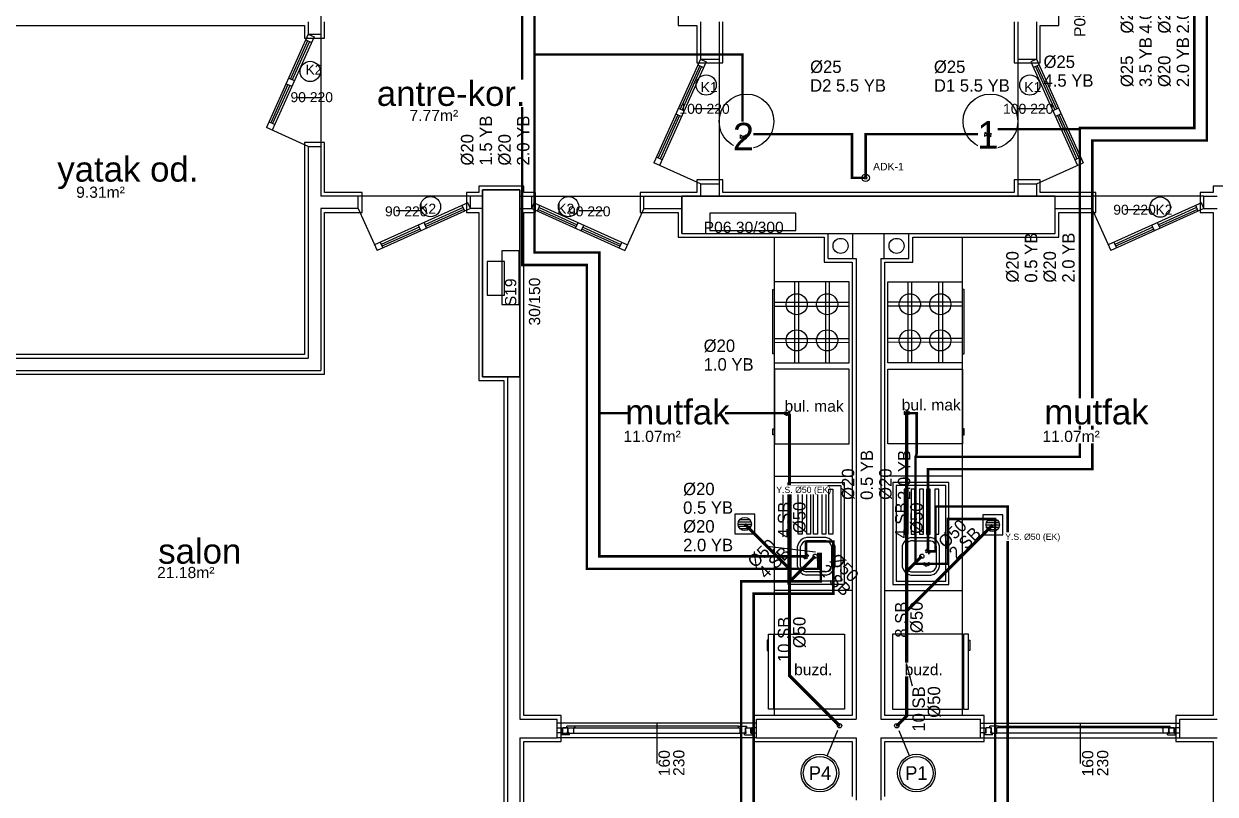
# Model space of a CAD drawing. Header units: centimetres. Extents: x -7420 to 31836, y -2 to 2802.
# Drawn here: x 8032 to 8989, y 514 to 1133 of the extents above; entities that cross this region are included whole.
import ezdxf
from ezdxf.enums import TextEntityAlignment as Align

# ---------------------------------------------------------------- set-up
doc = ezdxf.new("R2010")
doc.units = ezdxf.units.CM
doc.linetypes.add('BASMA HATTI', pattern=[31, 25, -6])
doc.linetypes.add('PISSU HATTI', pattern=[26, 20, -6])
for name, color, linetype in [('ROTAS-CIHAZ', 135, 'CONTINUOUS'), ('ROTAS-MIMARI', 8, 'CONTINUOUS'), ('ROTAS-MIMARI-KOLON', 8, 'CONTINUOUS'), ('ROTAS-MIMARI-YAZI', 8, 'CONTINUOUS'), ('ROTAS-PISSU-BORU-TAVANDAN', 6, 'PISSU HATTI'), ('ROTAS-PISSU-KOLONNO', 211, 'CONTINUOUS'), ('ROTAS-SEMBOL-KILAVUZ', 8, 'Continuous'), ('ROTAS-SICAKSU-BORU', 1, 'BASMA HATTI'), ('ROTAS-SOGUKSU-BORU', 5, 'CONTINUOUS'), ('ROTAS-TEFRIS', 15, 'CONTINUOUS'), ('ROTAS-TEMIZSU-CAP', 101, 'CONTINUOUS'), ('ROTAS-VANA', 1, 'CONTINUOUS')]:
    doc.layers.add(name, color=color, linetype=linetype)
doc.styles.add('ROTAS', font='arial.ttf')

# ---------------------------------------------------------------- blocks, each defined once
blk = doc.blocks.new('ROTAS-PIS-SU-CAP-SB')
for tag, p in [('PSCP_001', (0.833, 1.29)), ('PS_001', (0.833, 0.066))]:
    blk.add_attdef(tag, p, '', height=1)
blk = doc.blocks.new('ROTAS-YER-SUZGECI-PLAN')
for p, q in [((-6.7, 0), (6.7, 0)), ((-6.3, 2.3), (6.3, 2.3)), ((-4.9, 4.5), (4.9, 4.5)), ((-6.3, -2.3), (6.3, -2.3)), ((-4.9, -4.5), (4.9, -4.5))]:
    blk.add_line(p, q)
blk.add_lwpolyline([(-10, -10), (10, -10), (10, 10), (-10, 10)], close=True)
blk.add_circle((0, 0), 6.67)
blk = doc.blocks.new('ROTAS-PIS-SU-KOLON')
h = blk.add_hatch(color=256)
h.dxf.hatch_style = 1
h.paths.add_polyline_path([(1.5, 0), (1.5, 0.4), (1.3, 0.8), (1.1, 1.1), (0.8, 1.3), (0.4, 1.5), (0, 1.5), (-0.4, 1.5), (-0.8, 1.3), (-1.1, 1.1), (-1.3, 0.8), (-1.5, 0.4), (-1.5, 0), (-1.5, -0.4), (-1.3, -0.8), (-1.1, -1.1), (-0.8, -1.3), (-0.4, -1.5), (0, -1.5), (0.4, -1.5), (0.8, -1.3), (1.1, -1.1), (1.3, -0.8), (1.5, -0.4)])
blk.add_circle((0, 0), 3.5)
blk = doc.blocks.new('ROTAS-KURESEL-VANA')
for p, q in [((0, 3.1), (0, 8)), ((0, 8), (5.4, 8))]:
    blk.add_line(p, q)
for points in [[(-9, 5.8), (-9, -5), (0, 0.4)], [(9, 5.8), (9, -5), (0, 0.4)]]:
    blk.add_lwpolyline(points, close=True)
blk.add_circle((0, 0.4), 2.71)
blk.add_attdef('CAP', text='', height=10).set_placement((-1.1, 0), align=Align.CENTER)
blk = doc.blocks.new('ROTAS-TEMIZ-SU-CAP-MB')
for tag, p in [('SOCP_001', (0.833, 4.917)), ('SO_001', (0.833, 3.417)), ('SCCP_001', (0.833, 1.917)), ('SC_001', (0.833, 0.417))]:
    blk.add_attdef(tag, p, '', height=1)
blk = doc.blocks.new('ROTAS-KOLON-NO-PIS-SU')
for radius in [27.5, 24.3]:
    blk.add_circle((0, 0), radius)
blk.add_attdef('K', text='', height=20).set_placement((0, 0), align=Align.MIDDLE_CENTER)

msp = doc.modelspace()

# ---------------------------------------------------------------- linework, layer by layer
at = {"layer": 'ROTAS-MIMARI'}
for p, q in [((8270.24, 1154.24), (8270.24, 1124.24)), ((8557.24, 1141.26), (8557.24, 1131.24)), ((8863.24, 1131.24), (8863.24, 1141.26)), ((7935.24, 1131.24), (8257.24, 1131.24)), ((8257.24, 1131.24), (8257.24, 1121.24)), ((8260.24, 1134.24), (8260.24, 1124.24)), ((8273.24, 1121.24), (8273.24, 1134.24)), ((8557.24, 1131.24), (8572.24, 1131.24)), ((8572.24, 1131.24), (8572.24, 1101.24)), ((8575.24, 1134.24), (8575.24, 1104.24)), ((8590.24, 1134.24), (8590.24, 1104.24)), ((8593.24, 1101.24), (8593.24, 1134.24)), ((8827.24, 1134.24), (8827.24, 1101.24)), ((8830.24, 1134.24), (8830.24, 1104.24)), ((8845.24, 1134.24), (8845.24, 1104.24)), ((8848.24, 1101.24), (8848.24, 1131.24)), ((8848.24, 1131.24), (8863.24, 1131.24)), ((8260.24, 1124.24), (8226.59, 1049.35)), ((8264.8, 1122.19), (8231.16, 1047.31)), ((8257.24, 1121.24), (8273.24, 1121.24)), ((8260.24, 1124.24), (8270.24, 1124.24)), ((8260.24, 1124.24), (8264.8, 1122.19)), ((8270.24, 1124.24), (8270.24, 1034.24)), ((8259.68, 1119.01), (8245.93, 1088.41)), ((8261.12, 1118.36), (8247.37, 1087.76)), ((8258.19, 1119.68), (8262.75, 1117.63)), ((8575.24, 1104.24), (8537.86, 1021.03)), ((8579.8, 1102.19), (8542.42, 1018.99)), ((8572.24, 1101.24), (8593.24, 1101.24)), ((8575.24, 1104.24), (8590.24, 1104.24)), ((8575.24, 1104.24), (8579.8, 1102.19)), ((8590.24, 1104.24), (8590.24, 1004.24)), ((8827.24, 1101.24), (8848.24, 1101.24)), ((8830.24, 1104.24), (8845.24, 1104.24)), ((8830.24, 1104.24), (8830.24, 1004.24)), ((8845.24, 1104.24), (8840.68, 1102.19)), ((8840.68, 1102.19), (8878.07, 1018.99)), ((8845.24, 1104.24), (8882.63, 1021.03)), ((8574.68, 1099.01), (8559.06, 1064.25)), ((8576.12, 1098.36), (8560.5, 1063.6)), ((8573.19, 1099.68), (8577.75, 1097.63)), ((8847.29, 1099.68), (8842.73, 1097.63)), ((8844.37, 1098.36), (8859.98, 1063.6)), ((8845.81, 1099.01), (8861.42, 1064.25)), ((8243.88, 1083.85), (8230.13, 1053.25)), ((8245.32, 1083.2), (8231.57, 1052.6)), ((8242.39, 1084.51), (8246.95, 1082.47)), ((8244.44, 1089.08), (8249, 1087.03)), ((8251.45, 1073.5), (8270.24, 1073.5)), ((8557.57, 1064.92), (8562.13, 1062.87)), ((8590.24, 1064.35), (8570.24, 1064.35)), ((8853.36, 1064.35), (8830.24, 1064.35)), ((8862.91, 1064.92), (8858.35, 1062.87)), ((8233.2, 1051.87), (8228.64, 1053.92)), ((8557.01, 1059.69), (8541.39, 1024.93)), ((8558.45, 1059.04), (8542.83, 1024.28)), ((8555.52, 1060.35), (8560.09, 1058.31)), ((8864.96, 1060.35), (8860.4, 1058.31)), ((8862.03, 1059.04), (8877.65, 1024.28)), ((8863.47, 1059.69), (8879.09, 1024.93)), ((8260.24, 1034.24), (8226.59, 1049.35)), ((8273.24, 1037.24), (8257.24, 1037.24)), ((8257.24, 1037.24), (8257.24, 867.24)), ((8260.24, 1034.24), (8260.24, 864.24)), ((8260.24, 1034.24), (8270.24, 1034.24)), ((8270.24, 1034.24), (8270.24, 994.24)), ((8273.24, 997.24), (8273.24, 1037.24)), ((8544.47, 1023.55), (8539.91, 1025.6)), ((8876.02, 1023.55), (8880.58, 1025.6)), ((8575.24, 1004.24), (8537.86, 1021.03)), ((8845.24, 1004.24), (8882.63, 1021.03)), ((8593.24, 1007.24), (8572.24, 1007.24)), ((8572.24, 1007.24), (8572.24, 997.24)), ((8593.24, 997.24), (8593.24, 1007.24)), ((8848.24, 1007.24), (8827.24, 1007.24)), ((8827.24, 1007.24), (8827.24, 997.24)), ((8848.24, 997.24), (8848.24, 1007.24)), ((8303.4, 997.24), (8273.24, 997.24)), ((8303.4, 981.24), (8303.4, 997.24)), ((8397.24, 997.24), (8387.4, 997.24)), ((8387.4, 997.24), (8387.4, 981.24)), ((8433.24, 1002.24), (8397.24, 1002.24)), ((8397.24, 1002.24), (8397.24, 997.24)), ((8433.24, 997.24), (8433.24, 1002.24)), ((8442.74, 997.24), (8433.24, 997.24)), ((8442.74, 981.24), (8442.74, 997.24)), ((8560.24, 997.24), (8526.74, 997.24)), ((8526.74, 997.24), (8526.74, 981.24)), ((8572.24, 997.24), (8560.24, 997.24)), ((8575.24, 1004.24), (8575.24, 994.24)), ((8575.24, 1004.24), (8590.24, 1004.24)), ((8590.24, 1004.24), (8590.24, 994.24)), ((8827.24, 997.24), (8593.24, 997.24)), ((8830.24, 1004.24), (8845.24, 1004.24)), ((8830.24, 1004.24), (8830.24, 994.24)), ((8845.24, 1004.24), (8845.24, 994.24)), ((8860.24, 997.24), (8848.24, 997.24)), ((8892.74, 997.24), (8860.24, 997.24)), ((8892.74, 981.24), (8892.74, 997.24)), ((8987.24, 997.24), (8976.74, 997.24)), ((8976.74, 997.24), (8976.74, 981.24)), ((9023.24, 1002.24), (8987.24, 1002.24)), ((8987.24, 1002.24), (8987.24, 997.24)), ((8300.4, 994.24), (8270.24, 994.24)), ((8300.4, 984.24), (8300.4, 994.24)), ((8390.4, 994.24), (8300.4, 994.24)), ((8388.35, 988.8), (8313.47, 955.15)), ((8385.84, 982.19), (8383.79, 986.75)), ((8390.4, 984.24), (8388.35, 988.8)), ((8400.24, 994.24), (8390.4, 994.24)), ((8390.4, 984.24), (8390.4, 994.24)), ((8430.24, 994.24), (8439.74, 994.24)), ((8439.74, 984.24), (8439.74, 994.24)), ((8439.74, 994.24), (8529.74, 994.24)), ((8439.74, 984.24), (8441.79, 988.8)), ((8441.79, 988.8), (8516.67, 955.15)), ((8444.3, 982.19), (8446.35, 986.75)), ((8529.74, 994.24), (8560.24, 994.24)), ((8529.74, 984.24), (8529.74, 994.24)), ((8860.24, 994.24), (8889.74, 994.24)), ((8889.74, 984.24), (8889.74, 994.24)), ((8979.74, 994.24), (8889.74, 994.24)), ((8977.69, 988.8), (8902.81, 955.15)), ((8975.18, 982.19), (8973.13, 986.75)), ((8979.74, 984.24), (8977.69, 988.8)), ((8979.74, 994.24), (8990.24, 994.24)), ((8979.74, 984.24), (8979.74, 994.24)), ((8270.24, 984.24), (8270.24, 854.24)), ((8300.4, 984.24), (8270.24, 984.24)), ((8273.24, 851.24), (8273.24, 981.24)), ((8273.24, 981.24), (8303.4, 981.24)), ((8300.4, 984.24), (8315.52, 950.59)), ((8390.4, 984.24), (8315.52, 950.59)), ((8350.07, 982.38), (8330.75, 982.38)), ((8384.53, 985.11), (8353.93, 971.36)), ((8385.17, 983.67), (8354.57, 969.92)), ((8387.4, 981.24), (8397.24, 981.24)), ((8400.24, 984.24), (8390.4, 984.24)), ((8397.24, 981.24), (8397.24, 846.24)), ((8430.24, 984.24), (8439.74, 984.24)), ((8433.24, 846.24), (8433.24, 981.24)), ((8433.24, 981.24), (8442.74, 981.24)), ((8439.74, 984.24), (8514.62, 950.59)), ((8444.97, 983.67), (8475.57, 969.92)), ((8445.62, 985.11), (8476.22, 971.36)), ((8497.09, 982.38), (8477.76, 982.38)), ((8529.74, 984.24), (8514.62, 950.59)), ((8526.74, 981.24), (8557.24, 981.24)), ((8529.74, 984.24), (8560.24, 984.24)), ((8557.24, 981.24), (8557.24, 961.24)), ((8860.24, 984.24), (8889.74, 984.24)), ((8863.24, 961.24), (8863.24, 981.24)), ((8863.24, 981.24), (8892.74, 981.24)), ((8889.74, 984.24), (8904.86, 950.59)), ((8979.74, 984.24), (8904.86, 950.59)), ((8935.42, 983.23), (8916.09, 983.23)), ((8973.87, 985.11), (8943.27, 971.36)), ((8974.51, 983.67), (8943.91, 969.92)), ((8976.74, 981.24), (8987.24, 981.24)), ((8979.74, 984.24), (8990.24, 984.24)), ((8987.24, 981.24), (8987.24, 849.24)), ((8349.37, 969.31), (8318.77, 955.56)), ((8350.01, 967.87), (8319.41, 954.12)), ((8350.68, 966.39), (8348.63, 970.95)), ((8355.24, 968.44), (8353.19, 973)), ((8474.9, 968.44), (8476.95, 973)), ((8479.46, 966.39), (8481.51, 970.95)), ((8480.13, 967.87), (8510.73, 954.12)), ((8480.78, 969.31), (8511.38, 955.56)), ((8938.71, 969.31), (8908.11, 955.56)), ((8939.35, 967.87), (8908.75, 954.12)), ((8940.02, 966.39), (8937.97, 970.95)), ((8944.58, 968.44), (8942.53, 973)), ((8318.03, 957.2), (8320.08, 952.64)), ((8512.11, 957.2), (8510.06, 952.64)), ((8557.24, 961.24), (8674.74, 961.24)), ((8634.8, 577.24), (8634.8, 961.24)), ((8674.74, 961.24), (8674.74, 941.24)), ((8677.74, 964.24), (8697.74, 964.24)), ((8677.74, 944.24), (8677.74, 964.24)), ((8677.74, 944.24), (8677.74, 964.24)), ((8677.74, 944.24), (8677.74, 964.24)), ((8677.74, 944.24), (8677.74, 964.24)), ((8697.74, 944.24), (8697.74, 964.24)), ((8722.74, 964.24), (8742.74, 964.24)), ((8722.74, 944.24), (8722.74, 964.24)), ((8742.74, 944.24), (8742.74, 964.24)), ((8742.74, 944.24), (8742.74, 964.24)), ((8742.74, 944.24), (8742.74, 964.24)), ((8742.74, 944.24), (8742.74, 964.24)), ((8742.74, 944.24), (8742.74, 964.24)), ((8745.74, 941.24), (8745.74, 961.24)), ((8745.74, 961.24), (8863.24, 961.24)), ((8785.69, 577.24), (8785.69, 961.24)), ((8907.37, 957.2), (8909.42, 952.64)), ((8674.74, 941.24), (8697.24, 941.24)), ((8677.74, 944.24), (8700.24, 944.24)), ((8697.24, 941.24), (8697.24, 577.24)), ((8700.24, 944.24), (8700.24, 574.24)), ((8720.24, 944.24), (8720.24, 574.24)), ((8720.24, 944.24), (8742.74, 944.24)), ((8723.24, 941.24), (8745.74, 941.24)), ((8723.24, 577.24), (8723.24, 941.24)), ((8633.5, 877.6), (8633.51, 919.36)), ((8633.51, 919.36), (8634.79, 919.36)), ((8634.79, 860.46), (8634.8, 925.46)), ((8694.8, 925.46), (8634.8, 925.46)), ((8650.89, 925.46), (8650.88, 860.46)), ((8653.89, 925.46), (8653.88, 860.46)), ((8675.7, 925.46), (8675.7, 860.46)), ((8678.7, 925.46), (8678.7, 860.46)), ((8694.79, 860.46), (8694.8, 925.46)), ((8725.69, 860.46), (8725.69, 925.46)), ((8725.69, 925.46), (8785.69, 925.46)), ((8741.78, 925.46), (8741.78, 860.46)), ((8744.78, 925.46), (8744.78, 860.46)), ((8766.6, 925.46), (8766.6, 860.46)), ((8769.6, 925.46), (8769.6, 860.46)), ((8785.69, 860.46), (8785.69, 925.46)), ((8786.98, 919.36), (8785.69, 919.36)), ((8786.98, 877.6), (8786.98, 919.36)), ((8634.79, 909.04), (8694.79, 909.04)), ((8634.79, 906.04), (8694.79, 906.04)), ((8785.69, 909.04), (8725.69, 909.04)), ((8785.69, 906.04), (8725.69, 906.04)), ((8633.5, 867.6), (8633.5, 877.6)), ((8634.79, 879.89), (8694.79, 879.88)), ((8634.79, 876.89), (8694.79, 876.88)), ((8785.69, 879.89), (8725.69, 879.88)), ((8785.69, 876.89), (8725.69, 876.88)), ((8786.98, 867.6), (8786.98, 877.6)), ((7935.24, 864.24), (8260.24, 864.24)), ((8257.24, 867.24), (7938.24, 867.24)), ((8634.79, 867.6), (8633.5, 867.6)), ((8785.69, 867.6), (8786.98, 867.6)), ((7935.24, 854.24), (8270.24, 854.24)), ((8634.79, 860.46), (8694.79, 860.46)), ((8634.8, 855.4), (8634.79, 795.4)), ((8694.8, 855.39), (8634.8, 855.4)), ((8694.79, 795.39), (8694.8, 855.39)), ((8725.68, 795.39), (8725.69, 855.39)), ((8785.69, 860.46), (8725.69, 860.46)), ((8725.69, 855.39), (8785.69, 855.4)), ((8785.69, 855.4), (8785.69, 795.4)), ((7948.24, 851.24), (8273.24, 851.24)), ((8397.24, 846.24), (8417.24, 846.24)), ((8417.24, 846.24), (8417.24, 482.24)), ((8420.24, 849.24), (8420.24, 479.24)), ((8430.24, 849.24), (8430.24, 574.24)), ((8433.24, 577.24), (8433.24, 846.24)), ((8987.24, 849.24), (8987.24, 577.24)), ((8633.5, 802.53), (8633.5, 807.52)), ((8633.5, 807.52), (8634.79, 807.52)), ((8786.98, 807.52), (8785.69, 807.52)), ((8786.98, 802.53), (8786.98, 807.52)), ((8634.79, 802.53), (8633.5, 802.53)), ((8634.79, 795.4), (8694.79, 795.39)), ((8785.69, 795.4), (8725.69, 795.39)), ((8785.69, 802.53), (8786.98, 802.53)), ((8634.8, 769.35), (8697.24, 769.35)), ((8785.69, 769.35), (8723.24, 769.35)), ((8645.64, 682.54), (8645.64, 764.35)), ((8645.64, 764.35), (8690.64, 764.35)), ((8648.14, 685.04), (8648.14, 761.85)), ((8648.14, 761.85), (8688.14, 761.85)), ((8653.85, 722.95), (8653.85, 758.99)), ((8653.85, 758.99), (8656.85, 758.99)), ((8656.85, 758.99), (8656.85, 722.95)), ((8660.6, 722.95), (8660.6, 758.99)), ((8660.6, 758.99), (8663.6, 758.99)), ((8663.6, 758.99), (8663.6, 722.95)), ((8666.16, 722.95), (8666.16, 758.99)), ((8666.16, 758.99), (8669.16, 758.99)), ((8669.16, 758.99), (8669.16, 722.95)), ((8672.9, 722.95), (8672.9, 758.99)), ((8672.9, 758.99), (8675.9, 758.99)), ((8675.9, 758.99), (8675.9, 722.95)), ((8678.47, 722.95), (8678.47, 758.99)), ((8678.47, 758.99), (8681.47, 758.99)), ((8681.47, 758.99), (8681.47, 722.95)), ((8688.14, 761.85), (8688.14, 685.04)), ((8690.64, 764.35), (8690.64, 682.54)), ((8729.84, 764.35), (8729.84, 682.54)), ((8774.84, 764.35), (8729.84, 764.35)), ((8732.34, 761.85), (8732.34, 685.04)), ((8772.34, 761.85), (8732.34, 761.85)), ((8739.02, 758.99), (8739.02, 722.95)), ((8742.02, 758.99), (8739.02, 758.99)), ((8742.02, 722.95), (8742.02, 758.99)), ((8744.58, 758.99), (8744.58, 722.95)), ((8747.58, 758.99), (8744.58, 758.99)), ((8747.58, 722.95), (8747.58, 758.99)), ((8751.32, 758.99), (8751.32, 722.95)), ((8754.32, 758.99), (8751.32, 758.99)), ((8754.32, 722.95), (8754.32, 758.99)), ((8756.89, 758.99), (8756.89, 722.95)), ((8759.89, 758.99), (8756.89, 758.99)), ((8759.89, 722.95), (8759.89, 758.99)), ((8763.63, 758.99), (8763.63, 722.95)), ((8766.63, 758.99), (8763.63, 758.99)), ((8766.63, 722.95), (8766.63, 758.99)), ((8772.34, 685.04), (8772.34, 761.85)), ((8774.84, 682.54), (8774.84, 764.35)), ((8656.85, 722.95), (8653.85, 722.95)), ((8675.88, 720.03), (8660.45, 720.03)), ((8663.6, 722.95), (8660.6, 722.95)), ((8669.16, 722.95), (8666.16, 722.95)), ((8675.9, 722.95), (8672.9, 722.95)), ((8681.47, 722.95), (8678.47, 722.95)), ((8739.02, 722.95), (8742.02, 722.95)), ((8744.58, 722.95), (8747.58, 722.95)), ((8744.61, 720.03), (8760.04, 720.03)), ((8751.32, 722.95), (8754.32, 722.95)), ((8756.89, 722.95), (8759.89, 722.95)), ((8763.63, 722.95), (8766.63, 722.95)), ((8653.14, 696.82), (8653.14, 713.19)), ((8655.64, 697.06), (8655.64, 712.95)), ((8674.16, 717.53), (8660.45, 717.53)), ((8680.64, 713.14), (8680.64, 696.88)), ((8683.14, 713.42), (8683.14, 696.59)), ((8737.34, 713.42), (8737.34, 696.59)), ((8739.84, 713.14), (8739.84, 696.88)), ((8746.33, 717.53), (8760.04, 717.53)), ((8764.84, 697.06), (8764.84, 712.95)), ((8767.34, 696.82), (8767.34, 713.19)), ((8676.24, 690.04), (8660.09, 690.04)), ((8676.02, 692.54), (8660.3, 692.54)), ((8744.25, 690.04), (8760.4, 690.04)), ((8744.46, 692.54), (8760.19, 692.54)), ((8690.64, 682.54), (8645.64, 682.54)), ((8688.14, 685.04), (8648.14, 685.04)), ((8729.84, 682.54), (8774.84, 682.54)), ((8732.34, 685.04), (8772.34, 685.04)), ((8697.24, 677.54), (8634.8, 677.54)), ((8723.24, 677.54), (8785.69, 677.54)), ((8629.96, 582.43), (8629.96, 642.43)), ((8629.96, 642.43), (8633.81, 642.43)), ((8633.81, 642.43), (8633.81, 582.43)), ((8634.8, 582.43), (8634.79, 642.43)), ((8634.79, 642.43), (8690.94, 642.43)), ((8690.94, 642.43), (8690.95, 582.43)), ((8785.69, 642.43), (8729.54, 642.43)), ((8729.54, 642.43), (8729.54, 582.43)), ((8785.69, 582.43), (8785.69, 642.43)), ((8786.68, 642.43), (8786.67, 582.43)), ((8790.52, 642.43), (8786.68, 642.43)), ((8790.52, 582.43), (8790.52, 642.43)), ((8629.96, 637.66), (8628.87, 637.66)), ((8628.87, 637.66), (8628.87, 629.34)), ((8629.96, 629.34), (8629.96, 637.66)), ((8634.79, 637.43), (8633.81, 637.43)), ((8785.69, 637.43), (8786.68, 637.43)), ((8790.52, 637.66), (8791.61, 637.66)), ((8790.52, 629.34), (8790.52, 637.66)), ((8791.61, 637.66), (8791.61, 629.34)), ((8628.87, 629.34), (8629.96, 629.34)), ((8791.61, 629.34), (8790.52, 629.34)), ((8634.8, 587.43), (8633.81, 587.43)), ((8785.69, 587.43), (8786.67, 587.43)), ((8430.24, 574.24), (8460.24, 574.24)), ((8463.24, 577.24), (8433.24, 577.24)), ((8460.24, 559.24), (8460.24, 574.24)), ((8463.24, 556.24), (8463.24, 577.24)), ((8697.24, 577.24), (8617.24, 577.24)), ((8617.24, 577.24), (8617.24, 556.24)), ((8620.24, 559.24), (8620.24, 574.24)), ((8620.24, 574.24), (8700.24, 574.24)), ((8633.81, 582.43), (8629.96, 582.43)), ((8690.95, 582.43), (8634.8, 582.43)), ((8720.24, 574.24), (8800.24, 574.24)), ((8803.24, 577.24), (8723.24, 577.24)), ((8729.54, 582.43), (8785.69, 582.43)), ((8786.67, 582.43), (8790.52, 582.43)), ((8800.24, 559.24), (8800.24, 574.24)), ((8803.24, 556.24), (8803.24, 577.24)), ((8987.24, 577.24), (8957.24, 577.24)), ((8957.24, 577.24), (8957.24, 556.24)), ((8960.24, 559.24), (8960.24, 574.24)), ((8960.24, 574.24), (8990.24, 574.24)), ((8620.24, 571.05), (8460.24, 571.05)), ((8460.24, 567.24), (8464.24, 567.24)), ((8464.24, 567.24), (8464.24, 563.24)), ((8464.74, 567.24), (8605.84, 567.24)), ((8468.74, 567.24), (8464.74, 567.24)), ((8464.74, 563.04), (8464.74, 567.24)), ((8605.84, 568.64), (8467.84, 568.64)), ((8467.84, 567.24), (8467.84, 568.64)), ((8474.64, 568.64), (8467.84, 568.64)), ((8467.84, 567.24), (8469.04, 567.24)), ((8468.74, 564.04), (8468.74, 567.24)), ((8469.04, 564.04), (8469.04, 567.24)), ((8473.44, 563.04), (8473.44, 567.24)), ((8474.64, 567.24), (8473.44, 567.24)), ((8474.64, 567.24), (8474.64, 568.64)), ((8540.24, 571.05), (8540.24, 538.73)), ((8605.84, 567.24), (8605.84, 568.64)), ((8605.84, 568.64), (8612.64, 568.64)), ((8605.84, 567.24), (8607.04, 567.24)), ((8607.04, 563.04), (8607.04, 567.24)), ((8612.64, 567.24), (8611.44, 567.24)), ((8611.44, 564.04), (8611.44, 567.24)), ((8611.74, 567.24), (8615.74, 567.24)), ((8611.74, 564.04), (8611.74, 567.24)), ((8612.64, 567.24), (8612.64, 568.64)), ((8615.74, 563.04), (8615.74, 567.24)), ((8620.24, 567.24), (8616.24, 567.24)), ((8616.24, 567.24), (8616.24, 563.24)), ((8800.24, 571.05), (8960.24, 571.05)), ((8800.24, 567.24), (8804.24, 567.24)), ((8804.24, 567.24), (8804.24, 563.24)), ((8808.74, 567.24), (8804.74, 567.24)), ((8804.74, 563.04), (8804.74, 567.24)), ((8807.84, 567.24), (8807.84, 568.64)), ((8814.64, 568.64), (8807.84, 568.64)), ((8807.84, 567.24), (8809.04, 567.24)), ((8808.74, 564.04), (8808.74, 567.24)), ((8809.04, 564.04), (8809.04, 567.24)), ((8813.44, 563.04), (8813.44, 567.24)), ((8814.64, 567.24), (8813.44, 567.24)), ((8814.64, 568.64), (8952.64, 568.64)), ((8814.64, 567.24), (8814.64, 568.64)), ((8955.74, 567.24), (8814.64, 567.24)), ((8880.24, 571.05), (8880.24, 538.73)), ((8945.84, 567.24), (8945.84, 568.64)), ((8945.84, 568.64), (8952.64, 568.64)), ((8945.84, 567.24), (8947.04, 567.24)), ((8947.04, 563.04), (8947.04, 567.24)), ((8952.64, 567.24), (8951.44, 567.24)), ((8951.44, 564.04), (8951.44, 567.24)), ((8951.74, 567.24), (8955.74, 567.24)), ((8951.74, 564.04), (8951.74, 567.24)), ((8952.64, 567.24), (8952.64, 568.64)), ((8955.74, 563.04), (8955.74, 567.24)), ((8960.24, 567.24), (8956.24, 567.24)), ((8956.24, 567.24), (8956.24, 563.24)), ((8430.24, 559.24), (8430.24, 479.24)), ((8430.24, 559.24), (8460.24, 559.24)), ((8433.24, 446.24), (8433.24, 556.24)), ((8433.24, 556.24), (8463.24, 556.24)), ((8464.24, 563.24), (8460.24, 563.24)), ((8620.24, 559.24), (8460.24, 559.24)), ((8463.54, 563.04), (8607.04, 563.04)), ((8463.54, 561.64), (8463.54, 563.04)), ((8464.74, 563.04), (8463.54, 563.04)), ((8469.94, 561.64), (8463.54, 561.64)), ((8468.74, 564.04), (8468.44, 564.04)), ((8468.44, 563.04), (8468.44, 564.04)), ((8469.94, 563.04), (8468.44, 563.04)), ((8469.34, 564.04), (8469.04, 564.04)), ((8469.34, 563.54), (8469.04, 563.54)), ((8469.04, 563.04), (8469.04, 563.54)), ((8469.04, 563.04), (8473.44, 563.04)), ((8469.34, 563.54), (8469.34, 564.04)), ((8469.94, 561.64), (8469.94, 563.04)), ((8611.44, 563.04), (8607.04, 563.04)), ((8610.54, 561.64), (8610.54, 563.04)), ((8610.54, 563.04), (8612.04, 563.04)), ((8610.54, 561.64), (8616.94, 561.64)), ((8611.14, 563.54), (8611.14, 564.04)), ((8611.14, 564.04), (8611.44, 564.04)), ((8611.14, 563.54), (8611.44, 563.54)), ((8611.44, 563.04), (8611.44, 563.54)), ((8611.74, 564.04), (8612.04, 564.04)), ((8612.04, 563.04), (8612.04, 564.04)), ((8615.74, 563.04), (8616.94, 563.04)), ((8616.24, 563.24), (8620.24, 563.24)), ((8616.94, 561.64), (8616.94, 563.04)), ((8617.24, 556.24), (8697.24, 556.24)), ((8620.24, 559.24), (8700.24, 559.24)), ((8697.24, 556.24), (8697.24, 512.24)), ((8700.24, 559.24), (8700.24, 509.24)), ((8720.24, 559.24), (8720.24, 509.24)), ((8720.24, 559.24), (8800.24, 559.24)), ((8723.24, 512.24), (8723.24, 556.24)), ((8723.24, 556.24), (8803.24, 556.24)), ((8804.24, 563.24), (8800.24, 563.24)), ((8800.24, 559.24), (8960.24, 559.24)), ((8803.54, 561.64), (8803.54, 563.04)), ((8804.74, 563.04), (8803.54, 563.04)), ((8809.94, 561.64), (8803.54, 561.64)), ((8808.74, 564.04), (8808.44, 564.04)), ((8808.44, 563.04), (8808.44, 564.04)), ((8809.94, 563.04), (8808.44, 563.04)), ((8809.34, 564.04), (8809.04, 564.04)), ((8809.34, 563.54), (8809.04, 563.54)), ((8809.04, 563.04), (8809.04, 563.54)), ((8809.04, 563.04), (8813.44, 563.04)), ((8809.34, 563.54), (8809.34, 564.04)), ((8809.94, 561.64), (8809.94, 563.04)), ((8956.94, 563.04), (8813.44, 563.04)), ((8951.44, 563.04), (8947.04, 563.04)), ((8950.54, 561.64), (8950.54, 563.04)), ((8950.54, 563.04), (8952.04, 563.04)), ((8950.54, 561.64), (8956.94, 561.64)), ((8951.14, 563.54), (8951.14, 564.04)), ((8951.14, 564.04), (8951.44, 564.04)), ((8951.14, 563.54), (8951.44, 563.54)), ((8951.44, 563.04), (8951.44, 563.54)), ((8951.74, 564.04), (8952.04, 564.04)), ((8952.04, 563.04), (8952.04, 564.04)), ((8955.74, 563.04), (8956.94, 563.04)), ((8956.24, 563.24), (8960.24, 563.24)), ((8956.94, 561.64), (8956.94, 563.04)), ((8957.24, 556.24), (8987.24, 556.24)), ((8960.24, 559.24), (8990.24, 559.24)), ((8987.24, 556.24), (8987.24, 482.24))]:
    msp.add_line(p, q, dxfattribs=at)
for points in [[(8400.24, 849.24), (8400.24, 999.24)], [(8400.24, 999.24), (8430.24, 999.24)], [(8430.24, 999.24), (8430.24, 849.24)], [(8560.24, 964.24), (8560.24, 994.24)], [(8560.24, 994.24), (8860.24, 994.24)], [(8860.24, 964.24), (8860.24, 994.24)], [(8560.24, 964.24), (8860.24, 964.24)], [(8430.24, 849.24), (8400.24, 849.24)], [(8660.45, 720.03), (8657.85, 719.3), (8655.66, 717.82), (8654.04, 715.74), (8653.14, 713.19)], [(8683.14, 713.42), (8682.2, 715.89), (8680.58, 717.9), (8678.42, 719.32), (8675.88, 720.03)], [(8744.61, 720.03), (8742.06, 719.32), (8739.91, 717.9), (8738.29, 715.89), (8737.34, 713.42)], [(8767.34, 713.19), (8766.44, 715.74), (8764.82, 717.82), (8762.64, 719.3), (8760.04, 720.03)], [(8660.73, 717.54), (8658.95, 717.05), (8657.45, 716.06), (8656.31, 714.67), (8655.64, 712.95)], [(8680.64, 713.14), (8679.73, 715.1), (8678.23, 716.57), (8676.32, 717.42), (8674.16, 717.53)], [(8746.33, 717.53), (8744.17, 717.42), (8742.25, 716.57), (8740.75, 715.1), (8739.84, 713.14)], [(8764.84, 712.95), (8764.18, 714.67), (8763.04, 716.06), (8761.53, 717.05), (8759.76, 717.54)], [(8653.14, 696.82), (8654, 694.36), (8655.53, 692.32), (8657.6, 690.84), (8660.09, 690.04)], [(8655.64, 697.06), (8656.25, 695.44), (8657.29, 694.1), (8658.66, 693.1), (8660.3, 692.54)], [(8676.02, 692.54), (8677.62, 693.08), (8678.97, 694.03), (8680, 695.32), (8680.64, 696.88)], [(8676.24, 690.04), (8678.67, 690.81), (8680.71, 692.24), (8682.24, 694.21), (8683.14, 696.59)], [(8737.34, 696.59), (8738.24, 694.21), (8739.77, 692.24), (8741.82, 690.81), (8744.25, 690.04)], [(8739.84, 696.88), (8740.48, 695.32), (8741.52, 694.03), (8742.87, 693.08), (8744.46, 692.54)], [(8760.19, 692.54), (8761.82, 693.1), (8763.2, 694.1), (8764.23, 695.44), (8764.84, 697.06)], [(8760.4, 690.04), (8762.88, 690.84), (8764.95, 692.32), (8766.49, 694.36), (8767.34, 696.82)]]:
    msp.add_lwpolyline(points, dxfattribs=at)
for centre, radius in [((8261.78, 1094.42), 8.14), ((8579.85, 1083.5), 8.14), ((8839.85, 1083.5), 8.14), ((8612.24, 1054.24), 22), ((8808.24, 1054.24), 22), ((8358.41, 985.84), 8.14), ((8469.32, 985.84), 8.14), ((8944.52, 985.48), 8.14), ((8687.8, 954.35), 6.03), ((8732.8, 954.35), 6.03), ((8652.57, 907.47), 8.48), ((8677.02, 907.47), 8.48), ((8743.47, 907.47), 8.48), ((8767.92, 907.47), 8.48), ((8652.57, 878.46), 8.48), ((8677.02, 878.46), 8.48), ((8743.47, 878.46), 8.48), ((8767.92, 878.46), 8.48), ((8667.37, 705.15), 1.68), ((8753.11, 705.15), 1.68)]:
    msp.add_circle(centre, radius, dxfattribs=at)
at = {"layer": 'ROTAS-MIMARI-KOLON'}
for points in [[(8430.24, 999.24), (8400.24, 999.24), (8400.24, 849.24), (8430.24, 849.24), (8430.24, 999.24)], [(8860.24, 964.24), (8860.24, 994.24), (8560.24, 994.24), (8560.24, 964.24), (8860.24, 964.24)], [(8582.91, 966.75), (8651.89, 966.75), (8651.89, 980.72), (8582.91, 980.72), (8582.91, 966.75)], [(8429.6, 907.24), (8429.6, 950.35), (8415.63, 950.35), (8415.63, 907.24), (8429.6, 907.24)], [(8417.81, 914.69), (8417.81, 941.72), (8403.85, 941.72), (8403.85, 914.69), (8417.81, 914.69)]]:
    msp.add_lwpolyline(points, dxfattribs=at)
at = {"layer": 'ROTAS-PISSU-BORU-TAVANDAN', "const_width": 2.5}
for points in [[(8646.76, 819.36), (8646.76, 695.05)], [(8740.89, 820.39), (8740.89, 692.93)], [(8610.82, 730.99), (8646.76, 695.05)], [(8810.04, 730.27), (8740.89, 661.12)], [(8667.37, 705.15), (8646.76, 684.54)], [(8753.11, 705.15), (8740.89, 692.93)], [(8646.76, 695.05), (8646.76, 684.54)], [(8740.89, 692.93), (8740.89, 661.12)], [(8646.76, 684.54), (8646.76, 609.24), (8687, 569)], [(8740.89, 661.12), (8740.89, 576.89), (8733, 569)]]:
    msp.add_lwpolyline(points, dxfattribs=at)
at = {"layer": 'ROTAS-PISSU-KOLONNO'}
for p, q in [((8685.47, 565.3), (8677.05, 544.98)), ((8734.53, 565.3), (8742.95, 544.98))]:
    msp.add_line(p, q, dxfattribs=at)
at = {"layer": 'ROTAS-SEMBOL-KILAVUZ'}
for p, q in [((8667.78, 708.47), (8628.79, 713.02)), ((8649.72, 694.84), (8657.07, 694.84))]:
    msp.add_line(p, q, dxfattribs=at)
at = {"layer": 'ROTAS-SICAKSU-BORU', "const_width": 2}
for points in [[(8661, 363), (8608, 363), (8608, 685), (8672, 685), (8672, 707), (8670, 707), (8670, 695), (8484, 695), (8484, 939), (8432, 939), (8432, 1261), (8476, 1261), (8476, 1397), (8540, 1397), (8540, 1583), (8417, 1583)], [(8725, 363), (8822, 363), (8822, 745), (8764, 745), (8764, 709), (8758, 709), (8758, 775), (8890, 775), (8890, 1039), (8982, 1039), (8982, 1261), (8942, 1261), (8942, 1297), (8874, 1297), (8874, 1387), (8946, 1387), (8946, 1463), (8994, 1463), (8994, 1583), (9001, 1583)]]:
    msp.add_lwpolyline(points, dxfattribs=at)
at = {"layer": 'ROTAS-SOGUKSU-BORU', "const_width": 2}
for points in [[(8661, 373), (8618, 373), (8618, 675), (8682, 675), (8682, 717), (8660, 717), (8660, 705), (8494, 705), (8494, 949), (8442, 949), (8442, 1251), (8486, 1251), (8486, 1387), (8550, 1387), (8550, 1593), (8417, 1593)], [(8725, 373), (8812, 373), (8812, 735), (8774, 735), (8774, 699), (8748, 699), (8748, 785), (8880, 785), (8880, 1049), (8972, 1049), (8972, 1251), (8932, 1251), (8932, 1287), (8864, 1287), (8864, 1397), (8936, 1397), (8936, 1473), (8984, 1473), (8984, 1593), (9001, 1593)], [(8609, 1044), (8609, 1108), (8442, 1108)], [(8707.93, 1009), (8697, 1009), (8697, 1044), (8613, 1044), (8613, 1042.13), (8609.79, 1042.13)], [(8707.93, 1009), (8707.93, 1044), (8801, 1044), (8806.08, 1043.52)], [(8805, 1044), (8805, 1048), (8880, 1048)], [(8645, 820), (8494, 820)], [(8741, 820), (8749, 820), (8749, 788), (8748.25, 785)]]:
    msp.add_lwpolyline(points, dxfattribs=at)
at = {"layer": 'ROTAS-SOGUKSU-BORU'}
for radius in [3, 1.05]:
    msp.add_circle((8707.93, 1009), radius, dxfattribs=at)

# ---------------------------------------------------------------- block references
at = {"layer": 'ROTAS-TEFRIS'}
ref = msp.add_blockref('ROTAS-TEMIZ-SU-CAP-MB', (8972, 1116.5), dxfattribs=dict(at, xscale=10, yscale=10, rotation=90))
ref.add_attrib('SCCP_001', 'Ø20', (8952.83, 1124.83), dxfattribs={"height": 10, "rotation": 90})
ref.add_attrib('SC_001', '2.0 YB', (8967.83, 1124.83), dxfattribs={"height": 10, "rotation": 90})
ref.add_attrib('SO_001', '4.0 YB', (8937.83, 1124.83), dxfattribs={"height": 10, "rotation": 90})
ref.add_attrib('SOCP_001', 'Ø25', (8922.83, 1124.83), dxfattribs={"height": 10, "rotation": 90})
ref = msp.add_blockref('ROTAS-TEMIZ-SU-CAP-MB', (8972, 1073.5), dxfattribs=dict(at, xscale=10, yscale=10, rotation=90))
ref.add_attrib('SCCP_001', 'Ø20', (8952.83, 1081.83), dxfattribs={"height": 10, "rotation": 90})
ref.add_attrib('SC_001', '2.0 YB', (8967.83, 1081.83), dxfattribs={"height": 10, "rotation": 90})
ref.add_attrib('SO_001', '3.5 YB', (8937.83, 1081.83), dxfattribs={"height": 10, "rotation": 90})
ref.add_attrib('SOCP_001', 'Ø25', (8922.83, 1081.83), dxfattribs={"height": 10, "rotation": 90})
ref = msp.add_blockref('ROTAS-TEMIZ-SU-CAP-MB', (8655, 1044), dxfattribs=dict(at, xscale=10, yscale=10))
ref.add_attrib('SO_001', 'D2 5.5 YB', (8663.33, 1078.17), dxfattribs={"height": 10})
ref.add_attrib('SOCP_001', 'Ø25', (8663.33, 1093.17), dxfattribs={"height": 10})
ref = msp.add_blockref('ROTAS-TEMIZ-SU-CAP-MB', (8754.47, 1044), dxfattribs=dict(at, xscale=10, yscale=10))
ref.add_attrib('SO_001', 'D1 5.5 YB', (8762.8, 1078.17), dxfattribs={"height": 10})
ref.add_attrib('SOCP_001', 'Ø25', (8762.8, 1093.17), dxfattribs={"height": 10})
ref = msp.add_blockref('ROTAS-TEMIZ-SU-CAP-MB', (8842.5, 1048), dxfattribs=dict(at, xscale=10, yscale=10))
ref.add_attrib('SO_001', '4.5 YB', (8850.83, 1082.17), dxfattribs={"height": 10})
ref.add_attrib('SOCP_001', 'Ø25', (8850.83, 1097.17), dxfattribs={"height": 10})
ref = msp.add_blockref('ROTAS-TEMIZ-SU-CAP-MB', (8442, 1010.5), dxfattribs=dict(at, xscale=10, yscale=10, rotation=90))
ref.add_attrib('SCCP_001', 'Ø20', (8422.83, 1018.83), dxfattribs={"height": 10, "rotation": 90})
ref.add_attrib('SC_001', '2.0 YB', (8437.83, 1018.83), dxfattribs={"height": 10, "rotation": 90})
ref.add_attrib('SO_001', '1.5 YB', (8407.83, 1018.83), dxfattribs={"height": 10, "rotation": 90})
ref.add_attrib('SOCP_001', 'Ø20', (8392.83, 1018.83), dxfattribs={"height": 10, "rotation": 90})
ref = msp.add_blockref('ROTAS-TEMIZ-SU-CAP-MB', (8880, 916.5), dxfattribs=dict(at, xscale=10, yscale=10, rotation=90))
ref.add_attrib('SCCP_001', 'Ø20', (8860.83, 924.83), dxfattribs={"height": 10, "rotation": 90})
ref.add_attrib('SC_001', '2.0 YB', (8875.83, 924.83), dxfattribs={"height": 10, "rotation": 90})
ref.add_attrib('SO_001', '0.5 YB', (8845.83, 924.83), dxfattribs={"height": 10, "rotation": 90})
ref.add_attrib('SOCP_001', 'Ø20', (8830.83, 924.83), dxfattribs={"height": 10, "rotation": 90})
ref = msp.add_blockref('ROTAS-TEMIZ-SU-CAP-MB', (8569.5, 820), dxfattribs=dict(at, xscale=10, yscale=10))
ref.add_attrib('SO_001', '1.0 YB', (8577.83, 854.17), dxfattribs={"height": 10})
ref.add_attrib('SOCP_001', 'Ø20', (8577.83, 869.17), dxfattribs={"height": 10})
for p, xscale, yscale, rotation in [((8645, 820), 0.22, 0.22, 180), ((8758, 709), 0.21999999999999997, 0.21999999999999997, 135), ((8660, 705), 0.21999999999999997, 0.21999999999999997, -135), ((8670, 704), 0.22, 0.22, -90), ((8757, 699), 0.22, 0.22, 180)]:
    msp.add_blockref('ROTAS-KURESEL-VANA', p, dxfattribs=dict(at, xscale=xscale, yscale=yscale, rotation=rotation))
for name, p, xscale, yscale in [('ROTAS-KURESEL-VANA', (8741, 820), 0.22, 0.22), ('ROTAS-YER-SUZGECI-PLAN', (8610.82, 730.99), 0.8, 0.8), ('ROTAS-PIS-SU-KOLON', (8687, 569), 0.5, 0.5), ('ROTAS-PIS-SU-KOLON', (8733, 569), 0.5, 0.5)]:
    msp.add_blockref(name, p, dxfattribs=dict(at, xscale=xscale, yscale=yscale))
ref = msp.add_blockref('ROTAS-TEMIZ-SU-CAP-MB', (8748, 742), dxfattribs=dict(at, xscale=10, yscale=10, rotation=90))
ref.add_attrib('SCCP_001', 'Ø20', (8728.83, 750.33), dxfattribs={"height": 10, "rotation": 90})
ref.add_attrib('SC_001', '2.0 YB', (8743.83, 750.33), dxfattribs={"height": 10, "rotation": 90})
ref.add_attrib('SO_001', '0.5 YB', (8713.83, 750.33), dxfattribs={"height": 10, "rotation": 90})
ref.add_attrib('SOCP_001', 'Ø20', (8698.83, 750.33), dxfattribs={"height": 10, "rotation": 90})
ref = msp.add_blockref('ROTAS-TEMIZ-SU-CAP-MB', (8553, 705), dxfattribs=dict(at, xscale=10, yscale=10))
ref.add_attrib('SCCP_001', 'Ø20', (8561.33, 724.17), dxfattribs={"height": 10})
ref.add_attrib('SC_001', '2.0 YB', (8561.33, 709.17), dxfattribs={"height": 10})
ref.add_attrib('SO_001', '0.5 YB', (8561.33, 739.17), dxfattribs={"height": 10})
ref.add_attrib('SOCP_001', 'Ø20', (8561.33, 754.17), dxfattribs={"height": 10})
ref = msp.add_blockref('ROTAS-PIS-SU-CAP-SB', (8646.76, 757.2), dxfattribs=dict(at, xscale=10, yscale=10, rotation=-90))
ref.add_attrib('PSCP_001', 'Ø50', dxfattribs={"height": 10, "rotation": 90}).set_placement((8659.66, 748.87), align=Align.RIGHT)
ref.add_attrib('PS_001', '4 SB', dxfattribs={"height": 10, "rotation": 90}).set_placement((8647.42, 748.87), align=Align.RIGHT)
ref = msp.add_blockref('ROTAS-PIS-SU-CAP-SB', (8740.89, 756.66), dxfattribs=dict(at, xscale=10, yscale=10, rotation=-90))
ref.add_attrib('PSCP_001', 'Ø50', dxfattribs={"height": 10, "rotation": 90}).set_placement((8753.79, 748.33), align=Align.RIGHT)
ref.add_attrib('PS_001', '4 SB', dxfattribs={"height": 10, "rotation": 90}).set_placement((8741.55, 748.33), align=Align.RIGHT)
ref = msp.add_blockref('ROTAS-PIS-SU-CAP-SB', (8775.47, 695.69), dxfattribs=dict(at, xscale=10, yscale=10, rotation=45.00000000001205))
ref.add_attrib('PSCP_001', 'Ø50', (8772.24, 710.7), dxfattribs={"height": 10, "rotation": 45})
ref.add_attrib('PS_001', '2 SB', (8780.9, 702.05), dxfattribs={"height": 10, "rotation": 45})
ref = msp.add_blockref('ROTAS-PIS-SU-CAP-SB', (8622.42, 679.99), dxfattribs=dict(at, xscale=10, yscale=10, rotation=45))
ref.add_attrib('PSCP_001', 'Ø50', (8619.19, 695.01), dxfattribs={"height": 10, "rotation": 45})
ref.add_attrib('PS_001', '4 SB', (8627.85, 686.35), dxfattribs={"height": 10, "rotation": 45})
ref = msp.add_blockref('ROTAS-PIS-SU-CAP-SB', (8663.44, 698.17), dxfattribs=dict(at, xscale=10, yscale=10, rotation=-45))
ref.add_attrib('PSCP_001', 'Ø50', (8678.45, 701.4), dxfattribs={"height": 10, "rotation": 315})
ref.add_attrib('PS_001', '2 SB', (8669.8, 692.74), dxfattribs={"height": 10, "rotation": 315})
ref = msp.add_blockref('ROTAS-PIS-SU-CAP-SB', (8740.89, 677.03), dxfattribs=dict(at, xscale=10, yscale=10, rotation=-90))
ref.add_attrib('PSCP_001', 'Ø50', dxfattribs={"height": 10, "rotation": 90}).set_placement((8753.79, 668.69), align=Align.RIGHT)
ref.add_attrib('PS_001', '8 SB', dxfattribs={"height": 10, "rotation": 90}).set_placement((8741.55, 668.69), align=Align.RIGHT)
ref = msp.add_blockref('ROTAS-PIS-SU-CAP-SB', (8646.76, 664.89), dxfattribs=dict(at, xscale=10, yscale=10, rotation=-90))
ref.add_attrib('PSCP_001', 'Ø50', dxfattribs={"height": 10, "rotation": 90}).set_placement((8659.66, 656.55), align=Align.RIGHT)
ref.add_attrib('PS_001', '10 SB', dxfattribs={"height": 10, "rotation": 90}).set_placement((8647.42, 656.55), align=Align.RIGHT)
ref = msp.add_blockref('ROTAS-PIS-SU-CAP-SB', (8754.89, 609.01), dxfattribs=dict(at, xscale=10, yscale=10, rotation=-90))
ref.add_attrib('PSCP_001', 'Ø50', dxfattribs={"height": 10, "rotation": 90}).set_placement((8767.79, 600.67), align=Align.RIGHT)
ref.add_attrib('PS_001', '10 SB', dxfattribs={"height": 10, "rotation": 90}).set_placement((8755.55, 600.67), align=Align.RIGHT)
ref = msp.add_blockref('ROTAS-KOLON-NO-PIS-SU', (8671.26, 531.01), dxfattribs=dict(at, xscale=0.55, yscale=0.55))
ref.add_attrib('K', 'P4', dxfattribs={"height": 11}).set_placement((8671.26, 531.01), align=Align.MIDDLE_CENTER)
ref = msp.add_blockref('ROTAS-KOLON-NO-PIS-SU', (8748.74, 531.01), dxfattribs=dict(at, xscale=0.55, yscale=0.55))
ref.add_attrib('K', 'P1', dxfattribs={"height": 11}).set_placement((8748.74, 531.01), align=Align.MIDDLE_CENTER)

# ---------------------------------------------------------------- texts
at = {"layer": 'ROTAS-MIMARI-YAZI', "style": 'ROTAS'}
for s, p in [('P05 305/30', (8879.99, 1154.24)), ('S19', (8422.76, 917.02)), ('30/150', (8441.96, 909.57)), ('160', (8546.11, 538.94)), ('230', (8557.85, 539.19)), ('160', (8886.36, 538.78)), ('230', (8898.36, 538.97))]:
    msp.add_text(s, height=9, rotation=90, dxfattribs=at).set_placement(p, align=Align.MIDDLE_CENTER)
for s, height, p in [('K2', 8, (8264.74, 1095.86)), ('K1', 8, (8582.24, 1081.82)), ('K1', 8, (8842.24, 1081.82)), ('90 220', 8, (8262.97, 1073.75)), ('100 220', 8, (8578.56, 1064.41)), ('100 220', 8, (8838.56, 1064.41)), ('yatak od.', 20, (8115.28, 1015.95)), ('9.31m²', 9, (8093.3, 997.43)), ('90 220', 8, (8338.92, 982.07)), ('K2', 8, (8356.09, 984.16)), ('K2', 8, (8467, 984.16)), ('90 220', 8, (8485.94, 982.07)), ('90 220', 8, (8923.95, 983.35)), ('K2', 8, (8947.61, 983.44)), ('P06 30/300', 9, (8609.99, 969.24)), ('bul. mak', 9, (8666.56, 825.66)), ('bul. mak', 9, (8760.69, 826.69)), ('salon', 20, (8173.04, 709.13)), ('21.18m²', 9, (8161.8, 692.05)), ('buzd.', 9, (8665.84, 614.1))]:
    msp.add_text(s, height=height, dxfattribs=at).set_placement(p, align=Align.MIDDLE_CENTER)
at = {"layer": 'ROTAS-TEMIZSU-CAP', "style": 'ROTAS'}
msp.add_text('ADK-1', height=6, dxfattribs=at).set_placement((8713.93, 1015))

# ---------------------------------------------------------------- next in the draw order: wipeouts: each hides what was drawn before it
for points in [[(8438.03, 1065.73), (8312.03, 1065.73), (8312.03, 1087.73), (8438.03, 1087.73)], [(8617.61, 1030.13), (8601.97, 1030.13), (8601.97, 1054.13), (8617.61, 1054.13)], [(8813.9, 1031.52), (8798.26, 1031.52), (8798.26, 1055.52), (8813.9, 1055.52)], [(8594.93, 809.93), (8518.53, 809.93), (8518.53, 831.93), (8594.93, 831.93)], [(8931.57, 809.93), (8855.17, 809.93), (8855.17, 831.93), (8931.57, 831.93)], [(8677.43, 754.95), (8635.13, 754.95), (8635.13, 761.95), (8677.43, 761.95)], [(8861.34, 717.27), (8819.04, 717.27), (8819.04, 724.27), (8861.34, 724.27)], [(8769.59, 608.6), (8739.69, 608.6), (8739.69, 619.6), (8769.59, 619.6)]]:
    msp.add_wipeout(points)

# ---------------------------------------------------------------- next in the draw order: linework, layer by layer
at = {"layer": 'ROTAS-SEMBOL-KILAVUZ'}
for p, q in [((8641.32, 754.52), (8641.32, 720.78)), ((8745.55, 600.67), (8740.89, 619.01))]:
    msp.add_line(p, q, dxfattribs=at)

# ---------------------------------------------------------------- next in the draw order: block references
at = {"layer": 'ROTAS-TEFRIS', "xscale": 0.8, "yscale": 0.8}
msp.add_blockref('ROTAS-YER-SUZGECI-PLAN', (8810.04, 730.27), dxfattribs=at)
at = {"layer": 'ROTAS-VANA', "xscale": 0.27, "yscale": 0.27}
for p, rotation in [((8609.79, 1042.13), 180), ((8806.08, 1043.52), -5.414083298511454)]:
    msp.add_blockref('ROTAS-KURESEL-VANA', p, dxfattribs=dict(at, rotation=rotation))

# ---------------------------------------------------------------- next in the draw order: texts
at = {"layer": 'ROTAS-CIHAZ', "style": 'ROTAS'}
for p in [(8636.13, 755.95), (8820.04, 718.27)]:
    msp.add_text('Y.S. Ø50 (EK)', height=5, dxfattribs=at).set_placement(p)
at = {"layer": 'ROTAS-MIMARI-YAZI', "style": 'ROTAS'}
for s, height, p in [('antre-kor.', 20, (8375.03, 1076.73)), ('7.77m²', 9, (8361.09, 1059.06)), ('2', 22, (8609.79, 1042.13)), ('1', 22, (8806.08, 1043.52)), ('mutfak', 20, (8556.73, 820.93)), ('11.07m²', 9, (8536.41, 801.38)), ('buzd.', 9, (8754.64, 614.1))]:
    msp.add_text(s, height=height, dxfattribs=at).set_placement(p, align=Align.MIDDLE_CENTER)

# ---------------------------------------------------------------- next in the draw order: wipeouts: each hides what was drawn before it
msp.add_wipeout([(8893.58, 795.88), (8852.52, 795.88), (8852.52, 806.88), (8893.58, 806.88)])

# ---------------------------------------------------------------- next in the draw order: texts
for s, height, p in [('mutfak', 20, (8893.37, 820.93)), ('11.07m²', 9, (8873.05, 801.38))]:
    msp.add_text(s, height=height, dxfattribs=at).set_placement(p, align=Align.MIDDLE_CENTER)

doc.saveas('drawing.dxf')
